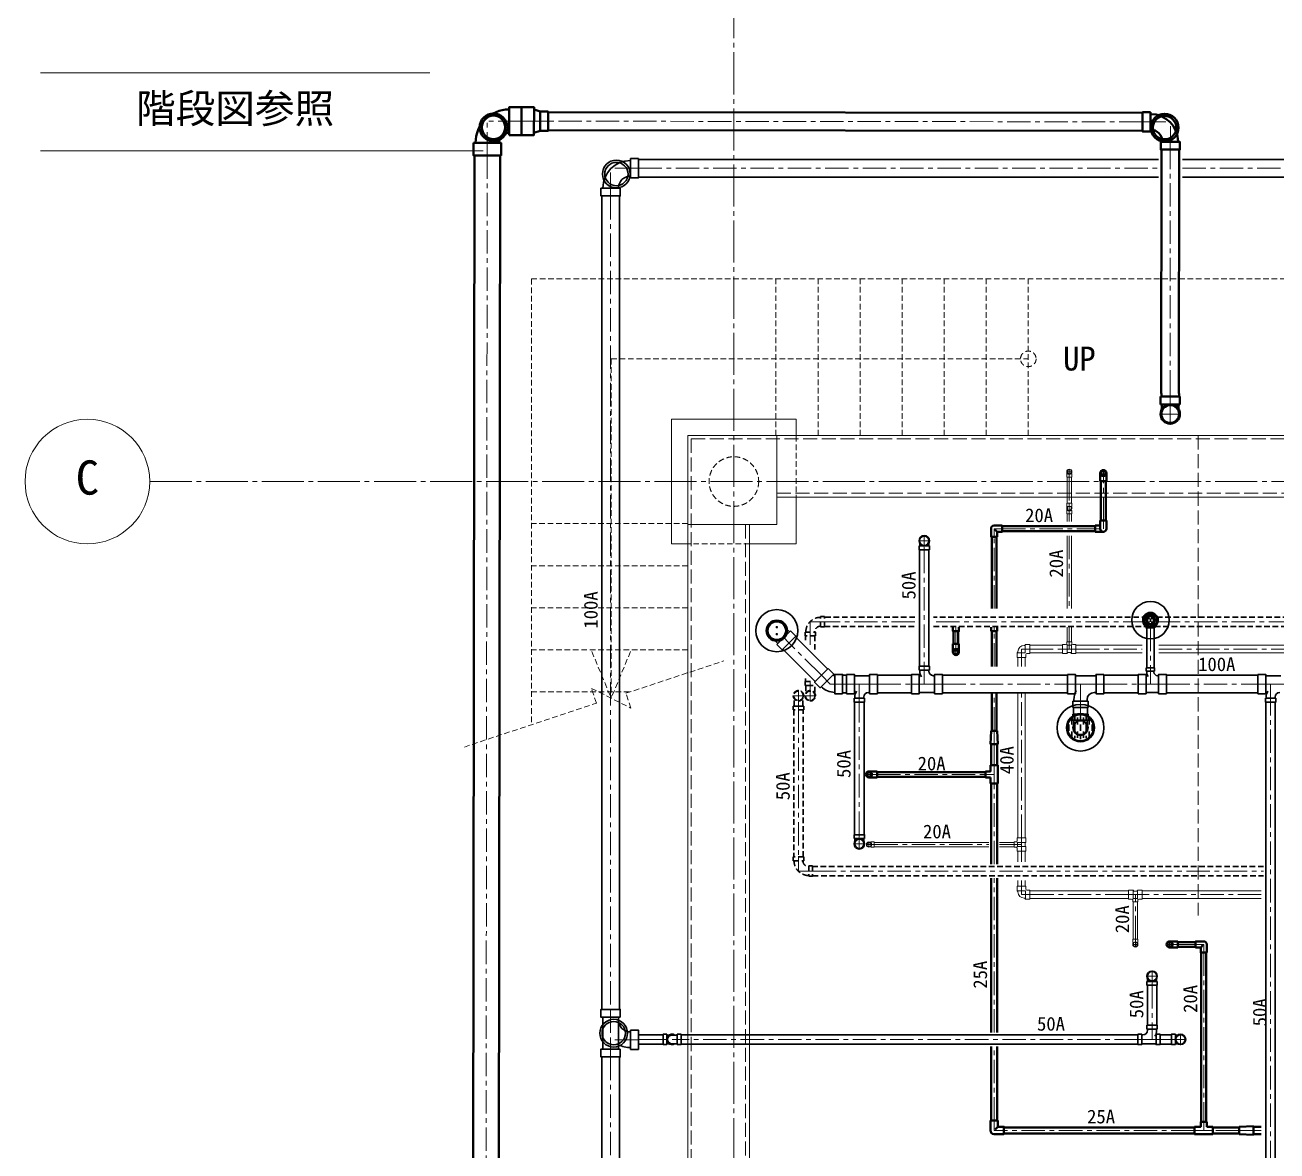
# Model space of a CAD drawing. Units: millimetres at full size. Extents: x -12803 to 120774, y -9413 to 101127.
# Drawn here: x -6340 to 1696, y 22350 to 29576 of the extents above; entities that cross this region are included whole.
import ezdxf
from ezdxf.enums import TextEntityAlignment as Align

# ---------------------------------------------------------------- set-up
doc = ezdxf.new("R2010")
doc.units = ezdxf.units.MM
doc.header["$LTSCALE"] = 30
for name, pattern in [('CHAIN1', [8, 5, -1, 1, -1]), ('CHAIN2', [12, 9, -1, 1, -1]), ('DASHED1', [1.8, 1.2, -0.6]), ('DASHED3', [4, 3, -1])]:
    doc.linetypes.add(name, pattern=pattern)
for name, color, linetype, lineweight in [('0-1_1-2', 7, 'Continuous', 15), ('0-8_1-9', 7, 'Continuous', 15), ('0-9_1-1', 7, 'CHAIN2', 15), ('0-F_1-16', 7, 'Continuous', 15), ('9-1_配管－汚水１：硬質塩ビ管（ＤＶ）', 2, 'Continuous', 30), ('9-2_配管－給湯１２：ＨＴＬＰ（ＵＸ）', 3, 'Continuous', 20), ('9-3_配管－給水３：ＶＬＰ(ＶＤ)', 7, 'Continuous', 15), ('9-C_配管－排水１：塩ビ製小口径マス（ＶＰ）', 2, 'Continuous', 30), ('9-D_無題14', 5, 'Continuous', 40)]:
    doc.layers.add(name, color=color, linetype=linetype, lineweight=lineweight)
doc.styles.add('ＭＳ ゴシック', font='')
doc.styles.get('ＭＳ ゴシック').set_extended_font_data('MS Gothic')

msp = doc.modelspace()

# ---------------------------------------------------------------- linework, layer by layer
at = {"layer": '0-1_1-2', "linetype": 'DASHED1'}
for p, q in [((-3090, 27946.26), (-3090, 25085.21)), ((-3090, 27946.26), (4660, 27946.26)), ((-1520, 26941.26), (-1520, 27946.26)), ((-1250, 26941.26), (-1250, 27946.26)), ((-980, 26941.26), (-980, 27946.26)), ((-710, 26941.26), (-710, 27946.26)), ((-440, 26941.26), (-440, 27946.26)), ((-170, 26941.26), (-170, 27946.26)), ((100, 26941.26), (100, 27946.26)), ((-2577.5, 27433.76), (100, 27433.76)), ((-2577.5, 27433.76), (-2577.5, 25255.46)), ((-1390, 27046.26), (-1390, 26546.26)), ((-2085, 26376.26), (-3090, 26376.26)), ((-1690, 26246.26), (-2085, 26246.26)), ((-2085, 26106.26), (-3090, 26106.26)), ((-2085, 25836.26), (-3090, 25836.26)), ((-2085, 25566.26), (-3090, 25566.26)), ((-2701.76, 25555.46), (-2577.5, 25255.46)), ((-2453.24, 25555.46), (-2577.5, 25255.46)), ((-2672.4, 25223.94), (-2703.93, 25318.84)), ((-3090, 25296.26), (-2454.68, 25296.26)), ((-3520.18, 24942.31), (-2672.4, 25223.94))]:
    msp.add_line(p, q, dxfattribs=at)
at = {"layer": '0-1_1-2'}
for p, q in [((-2190, 27046.26), (-1390, 27046.26)), ((-2190, 27046.26), (-2190, 26246.26)), ((-1390, 27046.26), (-1390, 26941.26)), ((-2085, 26941.26), (29410, 26941.26)), ((-1515, 26941.26), (-1515, 26371.26)), ((-1390, 26546.26), (-1390, 26246.26)), ((-2085, 26371.26), (-1515, 26371.26)), ((-1690, 26371.26), (-1690, 18871.26)), ((-2190, 26246.26), (-2085, 26246.26)), ((-1690, 26246.26), (-1390, 26246.26))]:
    msp.add_line(p, q, dxfattribs=at)
at = {"layer": '0-1_1-2', "linetype": 'DASHED3'}
for p, q in [((-2065, 26921.26), (29410, 26921.26)), ((1190, 26941.26), (1190, 23861.26)), ((-1715, 26371.26), (-1715, 18871.26))]:
    msp.add_line(p, q, dxfattribs=at)
at = {"layer": '0-1_1-2'}
msp.add_lwpolyline([(-2085, 26941.26), (-2085, 13751.26), (35105, 13751.26)], dxfattribs=at)
at = {"layer": '0-1_1-2', "linetype": 'DASHED3'}
msp.add_lwpolyline([(-2065, 26921.26), (-2065, 13771.26), (35085, 13771.26)], dxfattribs=at)
at = {"layer": '0-1_1-2', "linetype": 'DASHED1'}
msp.add_lwpolyline([(-2703.93, 25318.84), (-2451.07, 25192.09), (-2482.6, 25286.99), (-1854.25, 25495.72)], dxfattribs=at)
for centre, radius in [((100, 27433.76), 50), ((-1790, 26646.26), 159.25)]:
    msp.add_circle(centre, radius, dxfattribs=at)
at = {"layer": '0-8_1-9'}
for p, q in [((-6241.8, 29269.05), (-3741.8, 29269.05)), ((-6241.8, 28769.05), (-3398.69, 28769.05))]:
    msp.add_line(p, q, dxfattribs=at)
at = {"layer": '0-9_1-1'}
for p, q in [((-1790, 31201.26), (-1790, 12715.3)), ((-5540, 26646.26), (39710, 26646.26))]:
    msp.add_line(p, q, dxfattribs=at)
at = {"layer": '0-9_1-1', "linetype": 'Continuous'}
msp.add_circle((-5940, 26646.26), 400, dxfattribs=at)
at = {"layer": '0-F_1-16', "linetype": 'DASHED3'}
msp.add_line((-1515, 26571.26), (3935, 26571.26), dxfattribs=at)
at = {"layer": '0-F_1-16'}
msp.add_line((-1515, 26546.26), (3935, 26546.26), dxfattribs=at)
at = {"layer": '9-1_配管－汚水１：硬質塩ビ管（ＤＶ）', "color": 7, "linetype": 'CHAIN1', "lineweight": 15}
for p, q in [((-567.72, 26230.26), (-567.72, 26302.26)), ((-603.72, 26266.26), (-531.72, 26266.26)), ((-567.72, 26208.26), (-567.72, 26236.26)), ((-567.72, 26208.26), (-567.72, 25461.26)), ((-1299.69, 25655.26), (-1299.69, 25746.26)), ((-1208.69, 25746.26), (-1299.69, 25746.26)), ((-627.72, 25746.26), (-1208.69, 25746.26)), ((857.85, 25746.26), (-507.72, 25746.26)), ((884, 25707.26), (884, 25732.26)), ((5874.31, 25746.26), (910.15, 25746.26)), ((-1435.27, 25609.82), (-1474.17, 25648.71)), ((-1299.69, 25597.27), (-1299.69, 25655.26)), ((884, 25707.26), (884, 25450.26)), ((-1228.29, 25402.83), (-1435.27, 25609.82)), ((-1228.29, 25402.83), (-1171.72, 25346.26)), ((-567.72, 25461.26), (-567.72, 25346.26)), ((884, 25450.26), (884, 25346.26)), ((-1299.69, 25362.26), (-1299.69, 25361.43)), ((-1299.69, 25356.55), (-1299.69, 25301.26)), ((-1091.72, 25346.26), (-1171.72, 25346.26)), ((-1091.72, 25346.26), (-1066.72, 25346.26)), ((-1066.72, 25346.26), (-984.72, 25346.26)), ((-868.72, 25346.26), (-984.72, 25346.26)), ((-984.72, 25231.26), (-984.72, 25346.26)), ((-868.72, 25346.26), (-649.72, 25346.26)), ((-649.72, 25346.26), (-567.72, 25346.26)), ((-451.72, 25346.26), (-567.72, 25346.26)), ((-451.72, 25346.26), (352, 25346.26)), ((352, 25346.26), (435, 25346.26)), ((585, 25346.26), (435, 25346.26)), ((435, 25196.26), (435, 25346.26)), ((585, 25346.26), (806, 25346.26)), ((806, 25346.26), (884, 25346.26)), ((986, 25346.26), (884, 25346.26)), ((986, 25346.26), (1573.53, 25346.26)), ((1573.53, 25346.26), (1655.53, 25346.26)), ((1771.53, 25346.26), (1655.53, 25346.26)), ((1655.53, 25231.26), (1655.53, 25346.26)), ((-1411.31, 25271.26), (-1339.31, 25271.26)), ((-1375.31, 25235.26), (-1375.31, 25307.26)), ((-1375.31, 25180.26), (-1375.31, 25241.26)), ((-1335.69, 25271.26), (-1263.69, 25271.26)), ((-1299.69, 25235.26), (-1299.69, 25307.26)), ((-1375.31, 25180.26), (-1375.31, 24237.01)), ((-984.72, 24379.26), (-984.72, 25231.26)), ((435, 25154.26), (435, 25196.26)), ((435, 25154.26), (435, 25110.76)), ((1655.53, 20825.26), (1655.53, 25231.26)), ((-984.72, 24379.26), (-984.72, 24351.26)), ((-984.72, 24285.26), (-984.72, 24357.26)), ((-1020.72, 24321.26), (-948.72, 24321.26)), ((-1375.31, 24237.01), (-1375.31, 24146.01)), ((-1284.31, 24146.01), (-1375.31, 24146.01)), ((-1284.31, 24146.01), (1610.53, 24146.01)), ((858.48, 23471.26), (930.48, 23471.26)), ((894.48, 23435.26), (894.48, 23507.26)), ((894.48, 23413.26), (894.48, 23441.26)), ((894.48, 23413.26), (894.48, 23156.51)), ((894.48, 23156.51), (894.48, 23065.51)), ((-2244.74, 23065.51), (-2402.02, 23065.51)), ((-2244.74, 23065.51), (-2220.24, 23065.51)), ((-2222.74, 23065.51), (-2220.24, 23065.51)), ((-2186.74, 23099.01), (-2186.74, 23101.51)), ((-2128.74, 23065.51), (-2186.74, 23065.51)), ((803.48, 23065.51), (-2128.74, 23065.51)), ((803.48, 23065.51), (894.48, 23065.51)), ((945.48, 23065.51), (894.48, 23065.51)), ((1018.97, 23065.51), (945.48, 23065.51)), ((1018.97, 23065.51), (1046.97, 23065.51)), ((1040.97, 23065.51), (1112.97, 23065.51)), ((1076.97, 23029.51), (1076.97, 23101.51)), ((-2186.74, 23029.51), (-2186.74, 23032.01))]:
    msp.add_line(p, q, dxfattribs=at)
at = {"layer": '9-1_配管－汚水１：硬質塩ビ管（ＤＶ）'}
for p, q in [((-601.22, 26233.26), (-573.49, 26233.26)), ((-597.72, 26208.26), (-597.72, 25461.26)), ((-596.22, 26233.26), (-596.22, 26248.66)), ((-534.22, 26233.26), (-561.95, 26233.26)), ((-539.22, 26233.26), (-539.22, 26248.66)), ((-537.72, 25461.26), (-537.72, 26208.26)), ((-534.22, 26233.26), (-534.22, 26208.26)), ((884, 25778.89), (884, 25798.89)), ((845.33, 25767.14), (845.33, 25745.39)), ((855, 25785.07), (855, 25763.32)), ((855, 25748.93), (855, 25727.18)), ((856, 25729.26), (876.58, 25729.26)), ((861.5, 25729.26), (861.5, 25739.6)), ((864.67, 25778.89), (864.67, 25793.53)), ((864.67, 25767.14), (864.67, 25745.39)), ((864.67, 25733.64), (864.67, 25719)), ((874.33, 25791.26), (874.33, 25794.99)), ((874.33, 25788.62), (874.33, 25763.32)), ((874.33, 25748.93), (874.33, 25727.18)), ((874.33, 25721.26), (874.33, 25717.53)), ((884, 25767.14), (884, 25745.39)), ((884, 25733.64), (884, 25713.64)), ((912, 25729.26), (891.42, 25729.26)), ((893.67, 25791.26), (893.67, 25794.99)), ((893.67, 25788.62), (893.67, 25763.32)), ((893.67, 25748.93), (893.67, 25727.18)), ((893.67, 25721.26), (893.67, 25717.53)), ((903.33, 25778.89), (903.33, 25793.53)), ((903.33, 25767.14), (903.33, 25745.39)), ((903.33, 25733.64), (903.33, 25719)), ((906.5, 25729.26), (906.5, 25739.6)), ((912, 25729.26), (912, 25707.26)), ((913, 25785.07), (913, 25763.32)), ((913, 25748.93), (913, 25727.18)), ((922.67, 25767.14), (922.67, 25745.39)), ((-1514.47, 25601.33), (-1470.63, 25645.17)), ((-1426.79, 25689.01), (-1470.63, 25645.17)), ((-1433.15, 25682.65), (-1454.24, 25703.74)), ((-1426.79, 25689.01), (-1391.43, 25653.66)), ((-1187.98, 25443.14), (-1394.97, 25650.12)), ((860, 25707.26), (860, 25450.26)), ((908, 25450.26), (908, 25707.26)), ((-1508.11, 25607.7), (-1529.2, 25628.79)), ((-1475.58, 25569.51), (-1268.59, 25362.53)), ((-1066.72, 25403.26), (-1091.72, 25403.26)), ((-918.72, 25400.16), (-1016.72, 25400.16)), ((-649.72, 25403.26), (-868.72, 25403.26)), ((-601.22, 25436.26), (-534.22, 25436.26)), ((-599.72, 25400.17), (-590.08, 25400.17)), ((-596.39, 25429.98), (-596.39, 25436.26)), ((-539.2, 25430.09), (-539.2, 25436.26)), ((-509.28, 25400.17), (-501.72, 25400.17)), ((352, 25403.26), (-451.72, 25403.26)), ((535, 25400.16), (402, 25400.16)), ((806, 25403.26), (585, 25403.26)), ((856, 25400.17), (866.19, 25400.17)), ((857, 25428.26), (911, 25428.26)), ((861.24, 25423.5), (861.24, 25428.26)), ((906.64, 25423.61), (906.64, 25428.26)), ((930.08, 25400.17), (936, 25400.17)), ((1573.53, 25403.26), (986, 25403.26)), ((1721.53, 25400.16), (1623.53, 25400.16)), ((-1091.72, 25289.26), (-1066.72, 25289.26)), ((-1018.22, 25256.26), (-951.22, 25256.26)), ((-1016.72, 25292.36), (-1007.08, 25292.36)), ((-1013.39, 25262.55), (-1013.39, 25256.26)), ((-956.2, 25262.44), (-956.2, 25256.26)), ((-926.28, 25292.36), (-918.72, 25292.36)), ((-868.72, 25289.26), (-649.72, 25289.26)), ((-501.72, 25292.37), (-599.72, 25292.37)), ((-451.72, 25289.26), (352, 25289.26)), ((386.5, 25236.26), (483.5, 25236.26)), ((392.69, 25246.23), (392.69, 25236.26)), ((402, 25292.36), (402.45, 25292.36)), ((477.09, 25246.12), (477.09, 25236.26)), ((523.33, 25292.36), (535, 25292.36)), ((585, 25289.26), (806, 25289.26)), ((936, 25292.37), (856, 25292.37)), ((986, 25289.26), (1573.53, 25289.26)), ((1622.03, 25256.26), (1689.03, 25256.26)), ((1623.53, 25292.36), (1633.17, 25292.36)), ((1626.86, 25262.55), (1626.86, 25256.26)), ((1684.05, 25262.44), (1684.05, 25256.26)), ((-1014.72, 25231.26), (-1014.72, 24379.26)), ((-954.72, 24379.26), (-954.72, 25231.26)), ((386.5, 25114.26), (386.5, 25154.26)), ((390.5, 25196.26), (390.5, 25154.26)), ((479.5, 25154.26), (479.5, 25196.26)), ((1625.53, 25231.26), (1625.53, 20825.26)), ((1685.53, 20825.26), (1685.53, 25231.26)), ((360.78, 25087.14), (360.78, 25045.39)), ((379.33, 25129.13), (379.33, 25087.38)), ((386.5, 25114.26), (428.05, 25114.26)), ((393, 25114.26), (393, 25090.52)), ((397.89, 25118.89), (397.89, 25133.53)), ((397.89, 25087.14), (397.89, 25045.39)), ((416.44, 25132.68), (416.44, 25087.38)), ((416.44, 25101.26), (416.44, 25104.99)), ((435, 25118.89), (435, 25138.89)), ((435, 25087.14), (435, 25045.39)), ((483.5, 25114.26), (441.95, 25114.26)), ((453.56, 25132.68), (453.56, 25087.38)), ((453.56, 25101.26), (453.56, 25104.99)), ((472.11, 25118.89), (472.11, 25133.53)), ((472.11, 25087.14), (472.11, 25045.39)), ((477, 25114.26), (477, 25090.52)), ((490.67, 25129.13), (490.67, 25087.38)), ((509.22, 25087.14), (509.22, 25045.39)), ((379.33, 25042.99), (379.33, 25001.24)), ((397.89, 25013.64), (397.89, 24999)), ((416.44, 25042.99), (416.44, 25001.24)), ((416.44, 25031.26), (416.44, 25027.53)), ((435, 25013.64), (435, 24993.64)), ((453.56, 25042.99), (453.56, 25001.24)), ((453.56, 25031.26), (453.56, 25027.53)), ((472.11, 25013.64), (472.11, 24999)), ((490.67, 25042.99), (490.67, 25001.24)), ((-1018.22, 24354.26), (-1018.22, 24379.26)), ((-1018.22, 24354.26), (-990.49, 24354.26)), ((-1013.22, 24354.26), (-1013.22, 24338.87)), ((-951.22, 24354.26), (-978.95, 24354.26)), ((-956.22, 24354.26), (-956.22, 24338.87)), ((860.98, 23438.26), (888.71, 23438.26)), ((864.48, 23413.26), (864.48, 23156.51)), ((865.98, 23438.26), (865.98, 23453.66)), ((927.98, 23438.26), (900.25, 23438.26)), ((922.98, 23438.26), (922.98, 23453.66)), ((924.48, 23156.51), (924.48, 23413.26)), ((927.98, 23438.26), (927.98, 23413.26)), ((-2244.74, 23095.51), (-2402.02, 23095.51)), ((-2219.74, 23099.01), (-2219.74, 23071.28)), ((-2219.74, 23094.01), (-2204.34, 23094.01)), ((-2153.74, 23094.01), (-2186.74, 23094.01)), ((803.48, 23095.51), (-2128.74, 23095.51)), ((836.04, 23094.11), (828.48, 23094.11)), ((927.98, 23131.51), (860.98, 23131.51)), ((865.96, 23124.03), (865.96, 23131.51)), ((920.48, 23094.11), (916.84, 23094.11)), ((923.15, 23123.93), (923.15, 23131.51)), ((1018.97, 23095.51), (945.48, 23095.51)), ((1043.97, 23099.01), (1043.97, 23071.28)), ((1043.97, 23094.01), (1059.36, 23094.01)), ((-2402.02, 23035.51), (-2244.74, 23035.51)), ((-2219.74, 23032.01), (-2244.74, 23032.01)), ((-2219.74, 23032.01), (-2219.74, 23059.74)), ((-2219.74, 23037.01), (-2204.34, 23037.01)), ((-2153.74, 23037.01), (-2186.74, 23037.01)), ((-2128.74, 23035.51), (803.48, 23035.51)), ((828.48, 23036.91), (920.48, 23036.91)), ((945.48, 23035.51), (1018.97, 23035.51)), ((1043.97, 23032.01), (1018.97, 23032.01)), ((1043.97, 23032.01), (1043.97, 23059.74)), ((1043.97, 23037.01), (1059.36, 23037.01))]:
    msp.add_line(p, q, dxfattribs=at)
at = {"layer": '9-1_配管－汚水１：硬質塩ビ管（ＤＶ）', "linetype": 'DASHED1'}
for p, q in [((-1208.69, 25712.76), (-1208.69, 25779.76)), ((-627.72, 25776.26), (-1208.69, 25776.26)), ((-1208.69, 25716.26), (-627.72, 25716.26)), ((864.4, 25776.26), (-507.72, 25776.26)), ((-507.72, 25716.26), (856, 25716.26)), ((5874.31, 25776.26), (903.6, 25776.26)), ((912, 25716.26), (5874.31, 25716.26)), ((-1333.19, 25680.26), (-1266.19, 25680.26)), ((-1329.69, 25655.26), (-1329.69, 25627.27)), ((-1269.69, 25567.27), (-1269.69, 25655.26)), ((-1266.19, 25655.26), (-1266.19, 25680.26)), ((-1333.19, 25362.26), (-1298.86, 25362.26)), ((-1333.19, 25337.26), (-1333.19, 25362.26)), ((-1333.19, 25337.26), (-1299.69, 25337.26)), ((-1329.69, 25381.19), (-1329.69, 25362.26)), ((-1328.19, 25337.26), (-1328.19, 25288.87)), ((-1280.4, 25337.26), (-1299.69, 25337.26)), ((-1271.19, 25328.05), (-1271.19, 25288.87)), ((-1403.81, 25205.26), (-1403.81, 25253.66)), ((-1346.81, 25205.26), (-1346.81, 25253.66)), ((-1408.81, 25205.26), (-1375.31, 25205.26)), ((-1405.31, 25180.26), (-1405.31, 24237.01)), ((-1341.81, 25205.26), (-1375.31, 25205.26)), ((-1345.31, 24237.01), (-1345.31, 25180.26)), ((-1341.81, 25205.26), (-1341.81, 25180.26)), ((-1408.81, 24212.01), (-1341.81, 24212.01)), ((-1341.81, 24237.01), (-1341.81, 24212.01)), ((-1284.31, 24179.51), (-1284.31, 24112.51)), ((1610.53, 24176.01), (-1284.31, 24176.01)), ((-1284.31, 24116.01), (1610.53, 24116.01))]:
    msp.add_line(p, q, dxfattribs=at)
at = {"layer": '9-1_配管－汚水１：硬質塩ビ管（ＤＶ）'}
for points in [[(-534.22, 26208.26), (-601.22, 26208.26), (-601.22, 26233.26)], [(912, 25707.26), (856, 25707.26), (856, 25729.26)], [(-1391.43, 25653.66), (-1479.11, 25565.98), (-1514.47, 25601.33)], [(-601.22, 25436.26), (-601.22, 25461.26), (-534.22, 25461.26), (-534.22, 25436.26)], [(857, 25428.26), (857, 25450.26), (911, 25450.26), (911, 25428.26)], [(-1018.22, 25256.26), (-1018.22, 25231.26), (-951.22, 25231.26), (-951.22, 25256.26)], [(386.5, 25236.26), (386.5, 25196.26), (483.5, 25196.26), (483.5, 25236.26)], [(1622.03, 25256.26), (1622.03, 25231.26), (1689.03, 25231.26), (1689.03, 25256.26)], [(386.5, 25154.26), (483.5, 25154.26), (483.5, 25114.26)], [(-1018.22, 24379.26), (-951.22, 24379.26), (-951.22, 24354.26)], [(927.98, 23413.26), (860.98, 23413.26), (860.98, 23438.26)], [(927.98, 23131.51), (927.98, 23156.51), (860.98, 23156.51), (860.98, 23131.51)], [(-2244.74, 23032.01), (-2244.74, 23099.01), (-2219.74, 23099.01)], [(1018.97, 23032.01), (1018.97, 23099.01), (1043.97, 23099.01)]]:
    msp.add_lwpolyline(points, dxfattribs=at)
at = {"layer": '9-1_配管－汚水１：硬質塩ビ管（ＤＶ）', "linetype": 'DASHED1'}
for points in [[(-1208.69, 25712.76), (-1233.69, 25712.76), (-1233.69, 25779.76), (-1208.69, 25779.76)], [(-1266.19, 25655.26), (-1333.19, 25655.26), (-1333.19, 25680.26)], [(-1341.81, 25180.26), (-1408.81, 25180.26), (-1408.81, 25205.26)], [(-1341.81, 24237.01), (-1408.81, 24237.01), (-1408.81, 24212.01)], [(-1284.31, 24179.51), (-1309.31, 24179.51), (-1309.31, 24112.51), (-1284.31, 24112.51)]]:
    msp.add_lwpolyline(points, dxfattribs=at)
at = {"layer": '9-1_配管－汚水１：硬質塩ビ管（ＤＶ）'}
for points in [[(-1184.45, 25446.67), (-1148.67, 25410.89), (-1236.35, 25323.21), (-1272.13, 25358.99)], [(-1091.72, 25284.26), (-1142.32, 25284.26), (-1142.32, 25408.26), (-1091.72, 25408.26)], [(-1066.72, 25408.26), (-1066.72, 25284.26), (-1016.72, 25284.26), (-1016.72, 25408.26)], [(-868.72, 25408.26), (-868.72, 25284.26), (-918.72, 25284.26), (-918.72, 25408.26)], [(-649.72, 25284.26), (-649.72, 25408.26), (-599.72, 25408.26), (-599.72, 25284.26)], [(-451.72, 25284.26), (-451.72, 25408.26), (-501.72, 25408.26), (-501.72, 25284.26)], [(352, 25408.26), (352, 25284.26), (402, 25284.26), (402, 25408.26)], [(585, 25408.26), (585, 25284.26), (535, 25284.26), (535, 25408.26)], [(806, 25284.26), (806, 25408.26), (856, 25408.26), (856, 25284.26)], [(986, 25284.26), (986, 25408.26), (936, 25408.26), (936, 25284.26)], [(1573.53, 25408.26), (1573.53, 25284.26), (1623.53, 25284.26), (1623.53, 25408.26)], [(-2128.74, 23032.01), (-2128.74, 23099.01), (-2153.74, 23099.01), (-2153.74, 23032.01)], [(803.48, 23032.01), (803.48, 23099.01), (828.48, 23099.01), (828.48, 23032.01)], [(945.48, 23032.01), (945.48, 23099.01), (920.48, 23099.01), (920.48, 23032.01)]]:
    msp.add_lwpolyline(points, close=True, dxfattribs=at)
for centre, radius in [((-567.72, 26266.26), 30), ((884, 25756.26), 120), ((-1514.47, 25689.01), 135), ((884, 25756.26), 50), ((884, 25756.26), 43.5), ((-1514.47, 25689.01), 67.5), ((-1514.47, 25689.01), 61), ((-1514.47, 25689.01), 57), ((884, 25756.26), 24), ((-1514.47, 25711.51), 3.38), ((-1514.47, 25666.51), 3.38), ((435, 25066.26), 150), ((435, 25066.26), 90), ((435, 25066.26), 83.5), ((435, 25066.26), 44.5), ((-984.72, 24321.26), 30), ((894.48, 23471.26), 30), ((1076.97, 23065.51), 30)]:
    msp.add_circle(centre, radius, dxfattribs=at)
at = {"layer": '9-1_配管－汚水１：硬質塩ビ管（ＤＶ）', "linetype": 'DASHED1'}
for centre in [(-1375.31, 25271.26), (-1299.69, 25271.26)]:
    msp.add_circle(centre, 30, dxfattribs=at)
at = {"layer": '9-1_配管－汚水１：硬質塩ビ管（ＤＶ）'}
for centre, radius, start, end in [((-567.72, 26266.26), 33.5, 90, 180), ((-567.72, 26266.26), 33.5, 0, 90), ((-567.72, 26266.26), 33.5, 180, 0), ((-1514.47, 25689.01), 62, 90, 180), ((-1514.47, 25689.01), 62, 0, 90), ((884, 25756.26), 28, 90, 180), ((884, 25756.26), 28, 180, 0), ((884, 25756.26), 28, 0, 90), ((-1514.47, 25689.01), 62, 180, 270), ((-1514.47, 25689.01), 62, 270, 0), ((-1141.72, 25418.69), 19.43, 225, 270), ((-521.59, 25429.98), 74.8, 180, 210), ((-509.28, 25430.09), 29.92, 180, 270), ((919.84, 25423.5), 58.6, 180, 210), ((930.08, 25423.61), 23.44, 180, 270), ((-1141.72, 25418.69), 125.43, 225, 270), ((-938.59, 25262.55), 74.8, 150, 180), ((-926.28, 25262.44), 29.92, 90, 180), ((508.29, 25246.23), 115.6, 150, 180), ((523.33, 25246.12), 46.24, 90, 180), ((1701.66, 25262.55), 74.8, 150, 180), ((1713.97, 25262.44), 29.92, 90, 180), ((435, 25066.26), 48.5, 0, 180), ((435, 25066.26), 48.5, 180, 270), ((435, 25066.26), 48.5, 270, 0), ((-984.72, 24321.26), 33.5, 0, 180), ((-984.72, 24321.26), 33.5, 180, 270), ((-984.72, 24321.26), 33.5, 270, 0), ((894.48, 23471.26), 33.5, 90, 180), ((894.48, 23471.26), 33.5, 180, 270), ((894.48, 23471.26), 33.5, 0, 90), ((894.48, 23471.26), 33.5, 270, 0), ((-2186.74, 23065.51), 33.5, 58.29293, 301.70707), ((-2186.74, 23065.51), 28.5, 90, 270), ((836.04, 23124.03), 29.92, 270, 0), ((848.35, 23123.93), 74.8, 330, 0), ((1076.97, 23065.51), 33.5, 90, 180), ((1076.97, 23065.51), 33.5, 180, 270), ((1076.97, 23065.51), 33.5, 0, 90), ((1076.97, 23065.51), 33.5, 270, 0)]:
    msp.add_arc(centre, radius, start, end, dxfattribs=at)
at = {"layer": '9-1_配管－汚水１：硬質塩ビ管（ＤＶ）', "linetype": 'DASHED1'}
for centre, radius, start, end in [((-1233.69, 25680.26), 94.5, 90, 180), ((-1233.69, 25680.26), 37.5, 90, 180), ((-1375.31, 25271.26), 33.5, 90, 180), ((-1375.31, 25271.26), 33.5, 180, 0), ((-1375.31, 25271.26), 33.5, 0, 90), ((-1299.69, 25271.26), 33.5, 0, 180), ((-1299.69, 25271.26), 33.5, 180, 270), ((-1299.69, 25271.26), 33.5, 270, 0), ((-1309.31, 24212.01), 94.5, 180, 270), ((-1309.31, 24212.01), 37.5, 180, 270)]:
    msp.add_arc(centre, radius, start, end, dxfattribs=at)
at = {"layer": '9-2_配管－給湯１２：ＨＴＬＰ（ＵＸ）'}
for p, q in [((346.34, 26674.19), (346.34, 26694.95)), ((346.5, 26695.49), (352.84, 26695.49)), ((346.92, 26695.86), (350.11, 26697.32)), ((373.13, 26695.49), (379.48, 26695.49)), ((379.06, 26695.86), (375.87, 26697.32)), ((349.39, 26674.19), (349.39, 26507.98)), ((376.59, 26507.98), (376.59, 26674.19)), ((346.34, 26507.98), (346.34, 26487.22)), ((346.34, 26438.98), (346.34, 26459.74)), ((346.5, 26486.68), (379.48, 26486.68)), ((346.5, 26460.28), (352.84, 26460.28)), ((346.92, 26486.31), (350.11, 26484.85)), ((346.92, 26460.65), (350.11, 26462.11)), ((349.39, 26438.98), (349.39, 26389.21)), ((350.69, 26483.94), (350.69, 26473.48)), ((373.13, 26460.28), (379.48, 26460.28)), ((375.29, 26483.94), (375.29, 26473.48)), ((379.06, 26486.31), (375.87, 26484.85)), ((379.06, 26460.65), (375.87, 26462.11)), ((376.59, 26389.21), (376.59, 26438.98)), ((349.39, 26298.21), (349.39, 25831.26)), ((376.59, 25831.26), (376.59, 26298.21)), ((349.39, 25711.26), (349.39, 25617.26)), ((376.59, 25617.26), (376.59, 25711.26)), ((75.42, 25593.85), (73.1, 25593.85)), ((76.93, 25594.88), (79.06, 25598.78)), ((80.38, 25599.56), (109.49, 25599.56)), ((80.38, 25597.05), (80.38, 25547.92)), ((109.49, 25542.96), (109.49, 25599.56)), ((319.99, 25595.56), (109.49, 25595.56)), ((338.39, 25599.51), (319.99, 25599.51)), ((319.99, 25543.01), (319.99, 25599.51)), ((346.39, 25617.26), (346.39, 25607.51)), ((346.39, 25617.26), (379.59, 25617.26)), ((349.56, 25545.48), (349.56, 25595.1)), ((373.12, 25596.56), (379.29, 25600.27)), ((376.41, 25545.48), (376.41, 25595.1)), ((379.59, 25617.26), (379.59, 25607.51)), ((387.59, 25599.51), (405.99, 25599.51)), ((405.99, 25599.51), (405.99, 25543.01)), ((830, 25595.56), (405.99, 25595.56)), ((5487.24, 25595.56), (938, 25595.56)), ((27.89, 25547.07), (27.89, 25517.96)), ((84.49, 25517.96), (27.89, 25517.96)), ((32.57, 25550.52), (28.67, 25548.39)), ((30.11, 25545.92), (78.38, 25545.92)), ((31.89, 25517.96), (31.89, 25458.26)), ((33.6, 25552.03), (33.6, 25554.35)), ((80.49, 25458.26), (80.49, 25517.96)), ((84.49, 25536.16), (84.49, 25517.96)), ((91.29, 25542.96), (109.49, 25542.96)), ((109.49, 25546.96), (319.99, 25546.96)), ((348.8, 25543.01), (319.99, 25543.01)), ((352.12, 25547.43), (350.12, 25543.79)), ((362.99, 25548.46), (353.87, 25548.46)), ((362.99, 25548.46), (372.11, 25548.46)), ((373.86, 25547.43), (375.86, 25543.79)), ((377.17, 25543.01), (405.99, 25543.01)), ((405.99, 25546.96), (830, 25546.96)), ((938, 25546.96), (5487.24, 25546.96)), ((31.89, 25284.26), (31.89, 24359.26)), ((80.49, 24359.26), (80.49, 25284.26)), ((27.94, 24340.86), (27.94, 24359.26)), ((27.94, 24359.26), (84.44, 24359.26)), ((84.44, 24330.45), (84.44, 24359.26)), ((-910.17, 24332.33), (-911.63, 24329.15)), ((-910.17, 24300.2), (-911.63, 24303.38)), ((-909.8, 24326.41), (-909.8, 24332.76)), ((-909.8, 24299.77), (-909.8, 24306.12)), ((-888.5, 24299.61), (-909.26, 24299.61)), ((-153.64, 24329.86), (-888.5, 24329.86)), ((-888.5, 24302.66), (-153.64, 24302.66)), ((10.19, 24329.86), (-85.84, 24329.86)), ((-85.84, 24302.66), (10.19, 24302.66)), ((10.19, 24332.86), (19.94, 24332.86)), ((10.19, 24299.66), (10.19, 24332.86)), ((10.19, 24299.66), (19.94, 24299.66)), ((30.89, 24326.4), (27.18, 24332.56)), ((27.94, 24291.66), (27.94, 24273.26)), ((84.44, 24273.26), (27.94, 24273.26)), ((31.89, 24273.26), (31.89, 24206.01)), ((81.97, 24329.69), (32.35, 24329.69)), ((81.97, 24302.84), (32.35, 24302.84)), ((78.99, 24316.26), (78.99, 24325.38)), ((78.99, 24316.26), (78.99, 24307.15)), ((80.02, 24327.13), (83.66, 24329.14)), ((80.02, 24305.39), (83.66, 24303.39)), ((80.49, 24206.01), (80.49, 24273.26)), ((84.44, 24302.08), (84.44, 24273.26)), ((84.49, 24048.24), (27.89, 24048.24)), ((27.89, 24019.13), (27.89, 24048.24)), ((31.89, 24086.01), (31.89, 24048.24)), ((80.49, 24048.24), (80.49, 24086.01)), ((84.49, 24030.04), (84.49, 24048.24)), ((32.57, 24015.69), (28.67, 24017.81)), ((30.4, 24019.13), (79.53, 24019.13)), ((33.6, 24014.18), (33.6, 24011.85)), ((75.42, 23972.35), (73.1, 23972.35)), ((76.93, 23971.33), (79.06, 23967.42)), ((80.38, 23966.64), (109.49, 23966.64)), ((81.53, 23968.87), (81.53, 24017.13)), ((91.29, 24023.24), (109.49, 24023.24)), ((109.49, 24023.24), (109.49, 23966.64)), ((744, 24019.24), (109.49, 24019.24)), ((109.49, 23970.64), (744, 23970.64)), ((772.81, 24023.19), (744, 24023.19)), ((744, 23966.69), (744, 24023.19)), ((762.4, 23966.69), (744, 23966.69)), ((770.4, 23948.94), (770.4, 23958.69)), ((803.6, 23948.94), (770.4, 23948.94)), ((776.87, 23969.64), (770.7, 23965.94)), ((773.4, 23948.94), (773.4, 23709.76)), ((773.58, 24020.73), (773.58, 23971.1)), ((776.13, 24018.78), (774.13, 24022.41)), ((787, 24017.74), (777.88, 24017.74)), ((787, 24017.74), (796.12, 24017.74)), ((797.87, 24018.78), (799.87, 24022.41)), ((800.42, 24020.73), (800.42, 23971.1)), ((800.6, 23709.76), (800.6, 23948.94)), ((801.19, 24023.19), (830, 24023.19)), ((803.6, 23948.94), (803.6, 23958.69)), ((811.6, 23966.69), (830, 23966.69)), ((830, 24023.19), (830, 23966.69)), ((1595.53, 24019.24), (830, 24019.24)), ((830, 23970.64), (1595.53, 23970.64)), ((803.65, 23709.76), (803.65, 23689)), ((776.85, 23688.46), (770.51, 23688.46)), ((770.93, 23688.1), (774.12, 23686.63)), ((803.49, 23688.46), (797.15, 23688.46)), ((803.07, 23688.1), (799.88, 23686.63))]:
    msp.add_line(p, q, dxfattribs=at)
at = {"layer": '9-2_配管－給湯１２：ＨＴＬＰ（ＵＸ）', "color": 7, "linetype": 'CHAIN1', "lineweight": 15}
for p, q in [((346.67, 26708.69), (379.31, 26708.69)), ((362.99, 26692.37), (362.99, 26725.01)), ((362.99, 26674.19), (362.99, 26708.69)), ((362.99, 26674.19), (362.99, 26695.09)), ((362.99, 26674.19), (362.99, 26507.98)), ((362.99, 26507.98), (362.99, 26473.48)), ((362.99, 26507.98), (362.99, 26473.48)), ((362.99, 26438.98), (362.99, 26473.48)), ((362.99, 26438.98), (362.99, 26456.83)), ((362.99, 26438.98), (362.99, 26389.21)), ((362.99, 26298.21), (362.99, 25831.26)), ((362.99, 25711.26), (362.99, 25617.26)), ((56.19, 25517.96), (56.19, 25571.26)), ((109.49, 25571.26), (56.19, 25571.26)), ((56.19, 25517.96), (56.19, 25571.26)), ((109.49, 25571.26), (56.19, 25571.26)), ((109.49, 25571.26), (319.99, 25571.26)), ((319.99, 25571.26), (362.99, 25571.26)), ((319.99, 25571.26), (362.99, 25571.26)), ((362.99, 25617.26), (362.99, 25571.26)), ((362.99, 25617.26), (362.99, 25571.26)), ((405.99, 25571.26), (362.99, 25571.26)), ((405.99, 25571.26), (362.99, 25571.26)), ((405.99, 25571.26), (830, 25571.26)), ((938, 25571.26), (5487.24, 25571.26)), ((56.19, 25458.26), (56.19, 25517.96)), ((56.19, 24359.26), (56.19, 25284.26)), ((56.19, 24359.26), (56.19, 24316.26)), ((56.19, 24359.26), (56.19, 24316.26)), ((-939.32, 24316.26), (-906.68, 24316.26)), ((-923, 24299.94), (-923, 24332.58)), ((-888.5, 24316.26), (-923, 24316.26)), ((-888.5, 24316.26), (-909.4, 24316.26)), ((-888.5, 24316.26), (-153.64, 24316.26)), ((-85.84, 24316.26), (10.19, 24316.26)), ((10.19, 24316.26), (56.19, 24316.26)), ((10.19, 24316.26), (56.19, 24316.26)), ((56.19, 24273.26), (56.19, 24316.26)), ((56.19, 24273.26), (56.19, 24316.26)), ((56.19, 24206.01), (56.19, 24273.26)), ((56.19, 24048.24), (56.19, 24086.01)), ((56.19, 24048.24), (56.19, 23994.94)), ((56.19, 24048.24), (56.19, 23994.94)), ((109.49, 23994.94), (56.19, 23994.94)), ((109.49, 23994.94), (56.19, 23994.94)), ((744, 23994.94), (109.49, 23994.94)), ((744, 23994.94), (787, 23994.94)), ((744, 23994.94), (787, 23994.94)), ((830, 23994.94), (787, 23994.94)), ((787, 23948.94), (787, 23994.94)), ((830, 23994.94), (787, 23994.94)), ((787, 23948.94), (787, 23994.94)), ((787, 23709.76), (787, 23948.94)), ((1595.53, 23994.94), (830, 23994.94)), ((787, 23709.76), (787, 23688.86)), ((787, 23709.76), (787, 23675.26)), ((770.68, 23675.26), (803.32, 23675.26)), ((787, 23658.94), (787, 23691.58))]:
    msp.add_line(p, q, dxfattribs=at)
at = {"layer": '9-2_配管－給湯１２：ＨＴＬＰ（ＵＸ）'}
for points in [[(346.34, 26674.19), (379.64, 26674.19), (379.64, 26694.95)], [(346.34, 26507.98), (379.64, 26507.98), (379.64, 26487.22)], [(346.34, 26438.98), (379.64, 26438.98), (379.64, 26459.74)], [(373.12, 25596.56), (352.85, 25596.56), (346.69, 25600.27)], [(-888.5, 24299.61), (-888.5, 24332.91), (-909.26, 24332.91)], [(30.89, 24326.4), (30.89, 24306.13), (27.18, 24299.96)], [(776.87, 23969.64), (797.14, 23969.64), (803.3, 23965.94)], [(803.65, 23709.76), (770.35, 23709.76), (770.35, 23689)]]:
    msp.add_lwpolyline(points, dxfattribs=at)
for centre, radius in [((362.99, 26708.69), 16.65), ((362.99, 26708.69), 13.6), ((-923, 24316.26), 16.65), ((-923, 24316.26), 13.6), ((787, 23675.26), 16.65), ((787, 23675.26), 13.6)]:
    msp.add_circle(centre, radius, dxfattribs=at)
for centre, radius, start, end in [((347.34, 26694.95), 1, 114.69156, 180), ((362.99, 26708.69), 13.9, 90, 180), ((362.99, 26708.69), 13.9, 180, 270), ((349.69, 26698.23), 1, 294.69156, 325.47797), ((362.99, 26708.69), 13.9, 0, 90), ((362.99, 26708.69), 13.9, 270, 0), ((376.29, 26698.23), 1, 214.52203, 245.30844), ((378.64, 26694.95), 1, 0, 65.30844), ((347.34, 26487.22), 1, 180, 245.30844), ((362.99, 26473.48), 16.65, 138.53106, 41.46894), ((347.34, 26459.74), 1, 114.69156, 180), ((349.69, 26483.94), 1, 0, 65.30844), ((349.69, 26463.02), 1, 294.69156, 325.47797), ((362.99, 26473.48), 12.3, 180, 0), ((376.29, 26483.94), 1, 114.69156, 180), ((376.29, 26463.02), 1, 214.52203, 245.30844), ((378.64, 26487.22), 1, 294.69156, 0), ((378.64, 26459.74), 1, 0, 65.30844), ((73.1, 25554.35), 39.5, 90, 180), ((75.18, 25595.84), 2, 277.06011, 331.38954), ((80.38, 25598.06), 1.5, 90, 151.38954), ((338.39, 25607.51), 8, 270, 0), ((387.59, 25607.51), 8, 180, 270), ((29.39, 25547.07), 1.5, 118.61046, 180), ((28.69, 25542.96), 3, 99.75265, 102.66818), ((31.61, 25552.27), 2, 298.61046, 352.93989), ((78.38, 25547.92), 2, 270, 0), ((91.29, 25536.16), 6.8, 90, 180), ((348.8, 25544.51), 1.5, 270, 331.16903), ((353.87, 25546.46), 2, 90, 151.16903), ((372.11, 25546.46), 2, 28.83097, 90), ((377.17, 25544.51), 1.5, 208.83097, 270), ((-923, 24316.26), 13.9, 0, 180), ((-923, 24316.26), 13.9, 180, 270), ((-923, 24316.26), 13.9, 270, 0), ((-912.54, 24329.56), 1, 304.52203, 335.30844), ((-912.54, 24302.96), 1, 24.69156, 55.47797), ((-909.26, 24331.91), 1, 90, 155.30844), ((-909.26, 24300.61), 1, 204.69156, 270), ((19.94, 24340.86), 8, 270, 0), ((19.94, 24291.66), 8, 0, 90), ((80.99, 24325.38), 2, 118.83097, 180), ((80.99, 24307.15), 2, 180, 241.16903), ((82.94, 24330.45), 1.5, 298.83097, 0), ((82.94, 24302.08), 1.5, 0, 61.16903), ((91.29, 24030.04), 6.8, 180, 270), ((29.39, 24019.13), 1.5, 180, 241.38954), ((31.61, 24013.93), 2, 7.06011, 61.38954), ((73.1, 24011.85), 39.5, 180, 270), ((75.18, 23970.37), 2, 28.61046, 82.93989), ((80.38, 23968.14), 1.5, 208.61046, 270), ((79.53, 24017.13), 2, 0, 90), ((84.49, 23967.44), 3, 189.75265, 192.66818), ((762.4, 23958.69), 8, 0, 90), ((772.81, 24021.69), 1.5, 28.83097, 90), ((777.88, 24019.74), 2, 208.83097, 270), ((796.12, 24019.74), 2, 270, 331.16903), ((801.19, 24021.69), 1.5, 90, 151.16903), ((811.6, 23958.69), 8, 90, 180), ((771.35, 23689), 1, 180, 245.30844), ((787, 23675.26), 13.9, 90, 180), ((787, 23675.26), 13.9, 180, 270), ((773.7, 23685.72), 1, 34.52203, 65.30844), ((787, 23675.26), 13.9, 0, 90), ((787, 23675.26), 13.9, 270, 0), ((800.3, 23685.72), 1, 114.69156, 145.47797), ((802.65, 23689), 1, 294.69156, 0)]:
    msp.add_arc(centre, radius, start, end, dxfattribs=at)
at = {"layer": '9-3_配管－給水３：ＶＬＰ(ＶＤ)', "color": 5, "lineweight": 40}
for p, q in [((562.15, 26700.73), (562.15, 26648.73)), ((601.15, 26648.73), (601.15, 26700.73)), ((601.15, 26648.73), (562.15, 26648.73)), ((566.15, 26648.73), (566.15, 26395.71)), ((597.15, 26395.71), (597.15, 26648.73)), ((-67.74, 26363.21), (-119.74, 26363.21)), ((529.65, 26359.21), (-67.74, 26359.21)), ((562.15, 26363.21), (529.65, 26363.21)), ((529.65, 26324.21), (529.65, 26363.21)), ((562.15, 26395.71), (562.15, 26343.71)), ((601.15, 26395.71), (562.15, 26395.71)), ((601.15, 26395.71), (601.15, 26343.71)), ((-135.24, 26291.71), (-135.24, 25831.26)), ((-100.24, 26324.21), (-114.03, 26337.99)), ((-104.24, 25831.26), (-104.24, 26291.71)), ((-67.74, 26328.21), (529.65, 26328.21)), ((529.65, 26324.21), (581.65, 26324.21)), ((-380.5, 25685.21), (-380.5, 25604.33)), ((-349.5, 25604.33), (-349.5, 25685.21)), ((-139.24, 25685.21), (-139.24, 25711.26)), ((-100.24, 25685.21), (-139.24, 25685.21)), ((-135.24, 25685.21), (-135.24, 25458.26)), ((-104.24, 25458.26), (-104.24, 25685.21)), ((-100.24, 25685.21), (-100.24, 25711.26)), ((-384.5, 25604.33), (-384.5, 25552.33)), ((-345.5, 25604.33), (-384.5, 25604.33)), ((-345.5, 25604.33), (-345.5, 25552.33)), ((-135.24, 25284.26), (-135.24, 25047.27)), ((-104.24, 25047.27), (-104.24, 25284.26)), ((-143.24, 24960.27), (-139.24, 25047.27)), ((-100.24, 25047.27), (-139.24, 25047.27)), ((-96.24, 24960.27), (-100.24, 25047.27)), ((-96.24, 24960.27), (-143.24, 24960.27)), ((-138.64, 24960.27), (-138.64, 24825.26)), ((-100.84, 24825.26), (-100.84, 24960.27)), ((-871, 24785.76), (-923, 24785.76)), ((-871, 24746.76), (-871, 24785.76)), ((-174.74, 24781.76), (-871, 24781.76)), ((-174.74, 24746.76), (-174.74, 24785.76)), ((-871, 24746.76), (-923, 24746.76)), ((-871, 24750.76), (-174.74, 24750.76)), ((-174.74, 24746.76), (-143.24, 24746.76)), ((-143.24, 24707.26), (-143.24, 24746.76)), ((-96.24, 24707.26), (-143.24, 24707.26)), ((-138.64, 24707.26), (-138.64, 24191.01)), ((-100.84, 24191.01), (-100.84, 24707.26)), ((-138.64, 24101.01), (-138.64, 23110.51)), ((-100.84, 23110.51), (-100.84, 24101.01)), ((1059, 23694.76), (1007, 23694.76)), ((1059, 23655.76), (1007, 23655.76)), ((1059, 23655.76), (1059, 23694.76)), ((1173.89, 23690.76), (1059, 23690.76)), ((1059, 23659.76), (1173.89, 23659.76)), ((1206.39, 23655.76), (1220.18, 23669.55)), ((1245.39, 23623.26), (1245.39, 23675.26)), ((1210.39, 23623.26), (1210.39, 22536.26)), ((1241.39, 22536.26), (1241.39, 23623.26)), ((-138.64, 23020.51), (-138.64, 22544.26)), ((-100.84, 22544.26), (-100.84, 23020.51)), ((-143.24, 22544.26), (-143.24, 22481.26)), ((-96.24, 22504.76), (-112.86, 22488.15)), ((1245.39, 22536.26), (1206.39, 22536.26)), ((1245.39, 22536.26), (1245.39, 22504.76)), ((1284.89, 22504.76), (1245.39, 22504.76)), ((1284.89, 22457.76), (1284.89, 22504.76)), ((1545.66, 22509.26), (1452.66, 22504.76)), ((1452.66, 22504.76), (1452.66, 22457.76)), ((1545.66, 22509.26), (1545.66, 22453.26)), ((1595.53, 22504.41), (1545.66, 22504.41)), ((1166.89, 22500.16), (-56.74, 22500.16)), ((-56.74, 22462.36), (1166.89, 22462.36)), ((1452.66, 22500.16), (1284.89, 22500.16)), ((1284.89, 22462.36), (1452.66, 22462.36)), ((1545.66, 22453.26), (1452.66, 22457.76)), ((1545.66, 22458.11), (1595.53, 22458.11))]:
    msp.add_line(p, q, dxfattribs=at)
at = {"layer": '9-3_配管－給水３：ＶＬＰ(ＶＤ)', "linetype": 'CHAIN1'}
for p, q in [((563.05, 26700.73), (600.25, 26700.73)), ((581.65, 26682.13), (581.65, 26719.33)), ((581.65, 26648.73), (581.65, 26685.23)), ((581.65, 26395.71), (581.65, 26648.73)), ((581.65, 26395.71), (581.65, 26343.71)), ((-119.74, 26291.71), (-119.74, 26343.71)), ((-67.74, 26343.71), (-119.74, 26343.71)), ((-119.74, 25831.26), (-119.74, 26291.71)), ((-67.74, 26343.71), (529.65, 26343.71)), ((529.65, 26343.71), (562.15, 26343.71)), ((-365, 25685.21), (-365, 25711.26)), ((-365, 25604.33), (-365, 25685.21)), ((-119.74, 25685.21), (-119.74, 25711.26)), ((-119.74, 25458.26), (-119.74, 25685.21)), ((-365, 25604.33), (-365, 25567.83)), ((-365, 25533.73), (-365, 25570.93)), ((-383.6, 25552.33), (-346.4, 25552.33)), ((-119.74, 25047.27), (-119.74, 25284.26)), ((-119.74, 25047.27), (-119.74, 25003.77)), ((-119.74, 24960.27), (-119.74, 25003.77)), ((-119.74, 24825.26), (-119.74, 24960.27)), ((-941.6, 24766.26), (-904.4, 24766.26)), ((-923, 24747.66), (-923, 24784.86)), ((-871, 24766.26), (-907.5, 24766.26)), ((-871, 24766.26), (-174.74, 24766.26)), ((-174.74, 24766.26), (-119.74, 24766.26)), ((-119.74, 24825.26), (-119.74, 24766.26)), ((-119.74, 24707.26), (-119.74, 24766.26)), ((-119.74, 24191.01), (-119.74, 24707.26)), ((-119.74, 23110.51), (-119.74, 24101.01)), ((988.4, 23675.26), (1025.6, 23675.26)), ((1007, 23656.66), (1007, 23693.86)), ((1059, 23675.26), (1022.5, 23675.26)), ((1059, 23675.26), (1173.89, 23675.26)), ((1173.89, 23675.26), (1225.89, 23675.26)), ((1225.89, 23623.26), (1225.89, 23675.26)), ((1225.89, 23623.26), (1225.89, 22536.26)), ((-119.74, 22544.26), (-119.74, 23020.51)), ((-119.74, 22544.26), (-119.74, 22481.26)), ((1225.89, 22536.26), (1225.89, 22481.26)), ((-56.74, 22481.26), (-119.74, 22481.26)), ((1166.89, 22481.26), (-56.74, 22481.26)), ((1166.89, 22481.26), (1225.89, 22481.26)), ((1284.89, 22481.26), (1225.89, 22481.26)), ((1452.66, 22481.26), (1284.89, 22481.26)), ((1452.66, 22481.26), (1499.16, 22481.26)), ((1545.66, 22481.26), (1499.16, 22481.26)), ((1595.53, 22481.26), (1545.66, 22481.26))]:
    msp.add_line(p, q, dxfattribs=at)
at = {"layer": '9-3_配管－給水３：ＶＬＰ(ＶＤ)', "color": 5, "lineweight": 40}
for points in [[(-98.29, 26324.21), (-67.74, 26324.21), (-67.74, 26363.21)], [(-139.24, 26343.71), (-139.24, 26291.71), (-100.24, 26291.71), (-100.24, 26322.26)], [(-384.5, 25711.26), (-384.5, 25685.21), (-345.5, 25685.21), (-345.5, 25711.26)], [(-174.74, 24785.76), (-143.24, 24785.76), (-143.24, 24825.26)], [(-96.24, 24707.26), (-96.24, 24825.26), (-143.24, 24825.26)], [(1225.89, 23694.76), (1173.89, 23694.76), (1173.89, 23655.76), (1204.44, 23655.76)], [(1206.39, 23653.81), (1206.39, 23623.26), (1245.39, 23623.26)], [(-96.24, 22507.11), (-96.24, 22544.26), (-143.24, 22544.26)], [(-119.74, 22457.76), (-56.74, 22457.76), (-56.74, 22504.76), (-93.89, 22504.76)], [(1206.39, 22536.26), (1206.39, 22504.76), (1166.89, 22504.76)], [(1284.89, 22457.76), (1166.89, 22457.76), (1166.89, 22504.76)]]:
    msp.add_lwpolyline(points, dxfattribs=at)
for centre, radius in [((581.65, 26700.73), 19.5), ((581.65, 26700.73), 15.5), ((-365, 25552.33), 19.5), ((-365, 25552.33), 15.5), ((-923, 24766.26), 19.5), ((-923, 24766.26), 15.5), ((1007, 23675.26), 19.5), ((1007, 23675.26), 15.5)]:
    msp.add_circle(centre, radius, dxfattribs=at)
for centre, radius, start, end in [((581.65, 26700.73), 19.5, 0, 180), ((-119.74, 26343.71), 19.5, 90, 180), ((-98.29, 26322.26), 1.95, 90, 180), ((581.65, 26343.71), 19.5, 180, 0), ((1204.44, 23653.81), 1.95, 0, 90), ((1225.89, 23675.26), 19.5, 0, 90), ((-93.89, 22507.11), 2.35, 180, 270), ((-119.74, 22481.26), 23.5, 180, 270)]:
    msp.add_arc(centre, radius, start, end, dxfattribs=at)
at = {"layer": '9-C_配管－排水１：塩ビ製小口径マス（ＶＰ）'}
for p, q in [((935.55, 28713.94), (-2403.19, 28713.94)), ((4937.51, 28713.94), (1088.97, 28713.94)), ((-2403.19, 28599.94), (935.55, 28599.94)), ((1088.97, 28599.94), (4937.51, 28599.94)), ((-2638.19, 28478.94), (-2638.19, 23258.15)), ((-2524.19, 23258.15), (-2524.19, 28478.94)), ((-2631.19, 23208.15), (-2631.19, 23003.15)), ((-2531.19, 23208.15), (-2531.19, 23003.15)), ((-2638.19, 22953.15), (-2638.19, 18172.03)), ((-2524.19, 18172.03), (-2524.19, 22953.15))]:
    msp.add_line(p, q, dxfattribs=at)
at = {"layer": '9-C_配管－排水１：塩ビ製小口径マス（ＶＰ）', "color": 7, "linetype": 'CHAIN1', "lineweight": 15}
for p, q in [((-2581.19, 28478.94), (-2581.19, 28656.94)), ((-2403.19, 28656.94), (-2581.19, 28656.94)), ((-2403.19, 28656.94), (935.55, 28656.94)), ((1088.97, 28656.94), (4937.51, 28656.94)), ((-2581.19, 28478.94), (-2581.19, 23258.15)), ((-2581.19, 23258.15), (-2581.19, 23063.65)), ((-2581.19, 22953.15), (-2581.19, 23063.65)), ((-2403.19, 23063.65), (-2581.19, 23063.65)), ((-2581.19, 22953.15), (-2581.19, 18172.03))]:
    msp.add_line(p, q, dxfattribs=at)
at = {"layer": '9-C_配管－排水１：塩ビ製小口径マス（ＶＰ）'}
for points in [[(-2453.19, 28718.94), (-2403.19, 28718.94), (-2403.19, 28594.94), (-2453.19, 28594.94)], [(-2519.19, 28528.94), (-2519.19, 28478.94), (-2643.19, 28478.94), (-2643.19, 28528.94)], [(-2519.19, 23208.15), (-2519.19, 23258.15), (-2643.19, 23258.15), (-2643.19, 23208.15)], [(-2453.19, 23125.65), (-2403.19, 23125.65), (-2403.19, 23001.65), (-2453.19, 23001.65)], [(-2519.19, 23003.15), (-2519.19, 22953.15), (-2643.19, 22953.15), (-2643.19, 23003.15)]]:
    msp.add_lwpolyline(points, close=True, dxfattribs=at)
for centre, radius in [((-2544.19, 28619.94), 89), ((-2544.19, 28619.94), 75), ((-2561.19, 23105.65), 89), ((-2561.19, 23105.65), 75)]:
    msp.add_circle(centre, radius, dxfattribs=at)
for centre, radius, start, end in [((-2453.19, 28528.94), 178, 90, 180), ((-2453.19, 28528.94), 78, 90, 180), ((-2453.19, 23191.65), 78, 180, 270), ((-2453.19, 23191.65), 178, 244.01077, 270)]:
    msp.add_arc(centre, radius, start, end, dxfattribs=at)
at = {"layer": '9-D_無題14'}
for p, q in [((-3072.96, 29034.73), (-3032.98, 29021.18)), ((833.82, 29011.8), (-2982.98, 29016.13)), ((-3073.13, 28883.73), (-3033.12, 28897.18)), ((-2983.11, 28902.13), (833.69, 28897.8)), ((954.55, 28776.66), (952.77, 27211.71)), ((1066.77, 27211.58), (1068.55, 28776.53)), ((-3455.8, 28739.66), (-3467.7, 18243.98)), ((-3302.7, 18243.79), (-3290.8, 28739.48)), ((1072.93, 27191.53), (948.93, 27191.53)), ((948.93, 27191.53), (948.93, 27141.53)), ((953.93, 27211.58), (953.93, 27191.53)), ((1067.93, 27191.53), (1067.93, 27211.58)), ((1072.93, 27191.53), (1072.93, 27141.53)), ((957.93, 27141.53), (957.93, 27111.7)), ((1063.93, 27141.53), (1063.93, 27111.7))]:
    msp.add_line(p, q, dxfattribs=at)
at = {"layer": '9-D_無題14', "color": 7, "linetype": 'CHAIN1', "lineweight": 15}
for p, q in [((-3373.3, 28739.57), (-3373.05, 28959.57)), ((-3153.05, 28959.32), (-3373.05, 28959.57)), ((-3153.05, 28959.32), (-3068.05, 28959.22)), ((-2983.05, 28959.13), (-3068.05, 28959.22)), ((833.75, 28954.8), (-2983.05, 28959.13)), ((833.75, 28954.8), (1011.75, 28954.6)), ((1011.55, 28776.6), (1011.75, 28954.6)), ((1009.77, 27211.64), (1011.55, 28776.6)), ((-3373.3, 28739.57), (-3385.2, 18243.89)), ((1010.93, 27211.58), (1010.93, 27191.53)), ((1010.93, 27191.53), (1010.93, 27136.53)), ((1010.93, 27011.13), (1010.93, 27147.93)), ((942.53, 27079.53), (1079.33, 27079.53))]:
    msp.add_line(p, q, dxfattribs=at)
at = {"layer": '9-D_無題14'}
for points in [[(-3233.15, 28870.41), (-3153.15, 28870.32), (-3152.94, 29048.32), (-3232.94, 29048.41)], [(-3152.94, 29048.32), (-3072.94, 29048.23), (-3073.15, 28870.23), (-3153.15, 28870.32)], [(-3032.98, 29021.18), (-2982.98, 29021.13), (-2983.12, 28897.13), (-3033.12, 28897.18)], [(883.82, 29016.74), (833.82, 29016.8), (833.68, 28892.8), (883.68, 28892.74)], [(-3462.2, 28819.67), (-3462.3, 28739.67), (-3284.3, 28739.47), (-3284.2, 28819.47)], [(949.61, 28826.67), (949.55, 28776.67), (1073.55, 28776.53), (1073.61, 28826.53)]]:
    msp.add_lwpolyline(points, close=True, dxfattribs=at)
msp.add_lwpolyline([(948.93, 27141.53), (1010.93, 27141.53), (1072.93, 27141.53)], dxfattribs=at)
for centre, radius in [((-3333.09, 28919.53), 89), ((-3333.09, 28919.53), 75), ((974.71, 28917.64), 89), ((974.71, 28917.64), 75), ((1010.93, 27079.53), 57)]:
    msp.add_circle(centre, radius, dxfattribs=at)
for centre, radius, start, end in [((-3233.2, 28819.41), 215, 89.935, 179.935), ((883.61, 28826.74), 178, 359.935, 89.935), ((-3233.2, 28819.41), 65, 89.935, 179.935), ((883.61, 28826.74), 78, 359.935, 89.935), ((1010.93, 27079.53), 62, 90, 180), ((1010.93, 27079.53), 62, 0, 90), ((1010.93, 27079.53), 62, 180, 0)]:
    msp.add_arc(centre, radius, start, end, dxfattribs=at)

# ---------------------------------------------------------------- texts
at = {"layer": '0-1_1-2', "style": 'ＭＳ ゴシック'}
msp.add_text('UP', height=154, dxfattribs=at).set_placement((322.92, 27312.59), align=Align.BOTTOM_LEFT)
at = {"layer": '0-8_1-9', "style": 'ＭＳ ゴシック'}
msp.add_text('階段図参照', height=186.6, dxfattribs=at).set_placement((-5628.2, 28891.77), align=Align.BOTTOM_LEFT)
at = {"layer": '0-9_1-1', "style": 'ＭＳ ゴシック'}
msp.add_text('C', height=219.9, dxfattribs=at).set_placement((-6015, 26496.26), align=Align.BOTTOM_LEFT)
at = {"layer": '9-1_配管－汚水１：硬質塩ビ管（ＤＶ）', "color": 7, "style": 'ＭＳ ゴシック'}
for p in [(-597.72, 25889.48), (-1014.72, 24743.78), (-1405.31, 24600.87), (864.48, 23201.4), (1655.53, 23149.66)]:
    msp.add_text('50A', height=87.98, rotation=90, dxfattribs=at).set_placement(p, align=Align.BOTTOM_LEFT)
for s, p in [('100A', (1190, 25403.26)), ('50A', (155.78, 23095.51))]:
    msp.add_text(s, height=87.98, dxfattribs=at).set_placement(p, align=Align.BOTTOM_LEFT)
at = {"layer": '9-2_配管－給湯１２：ＨＴＬＰ（ＵＸ）', "color": 7, "style": 'ＭＳ ゴシック'}
for s, p in [('20A', (349.39, 26029.92)), ('40A', (31.89, 24768.42)), ('20A', (773.4, 23747.14))]:
    msp.add_text(s, height=87.98, rotation=90, dxfattribs=at).set_placement(p, align=Align.BOTTOM_LEFT)
msp.add_text('20A', height=87.98, dxfattribs=at).set_placement((-575.98, 24329.86), align=Align.BOTTOM_LEFT)
at = {"layer": '9-3_配管－給水３：ＶＬＰ(ＶＤ)', "style": 'ＭＳ ゴシック'}
for s, p in [('20A', (79.4, 26359.21)), ('20A', (-610.48, 24766.26)), ('25A', (477.32, 22500.16))]:
    msp.add_text(s, height=87.98, dxfattribs=at).set_placement(p, align=Align.BOTTOM_LEFT)
for s, p in [('25A', (-138.64, 23391.12)), ('20A', (1210.39, 23235.89))]:
    msp.add_text(s, height=87.98, rotation=90, dxfattribs=at).set_placement(p, align=Align.BOTTOM_LEFT)
at = {"layer": '9-C_配管－排水１：塩ビ製小口径マス（ＶＰ）', "color": 7, "style": 'ＭＳ ゴシック'}
msp.add_text('100A', height=87.98, rotation=90, dxfattribs=at).set_placement((-2638.19, 25702.22), align=Align.BOTTOM_LEFT)

doc.saveas('drawing.dxf')
